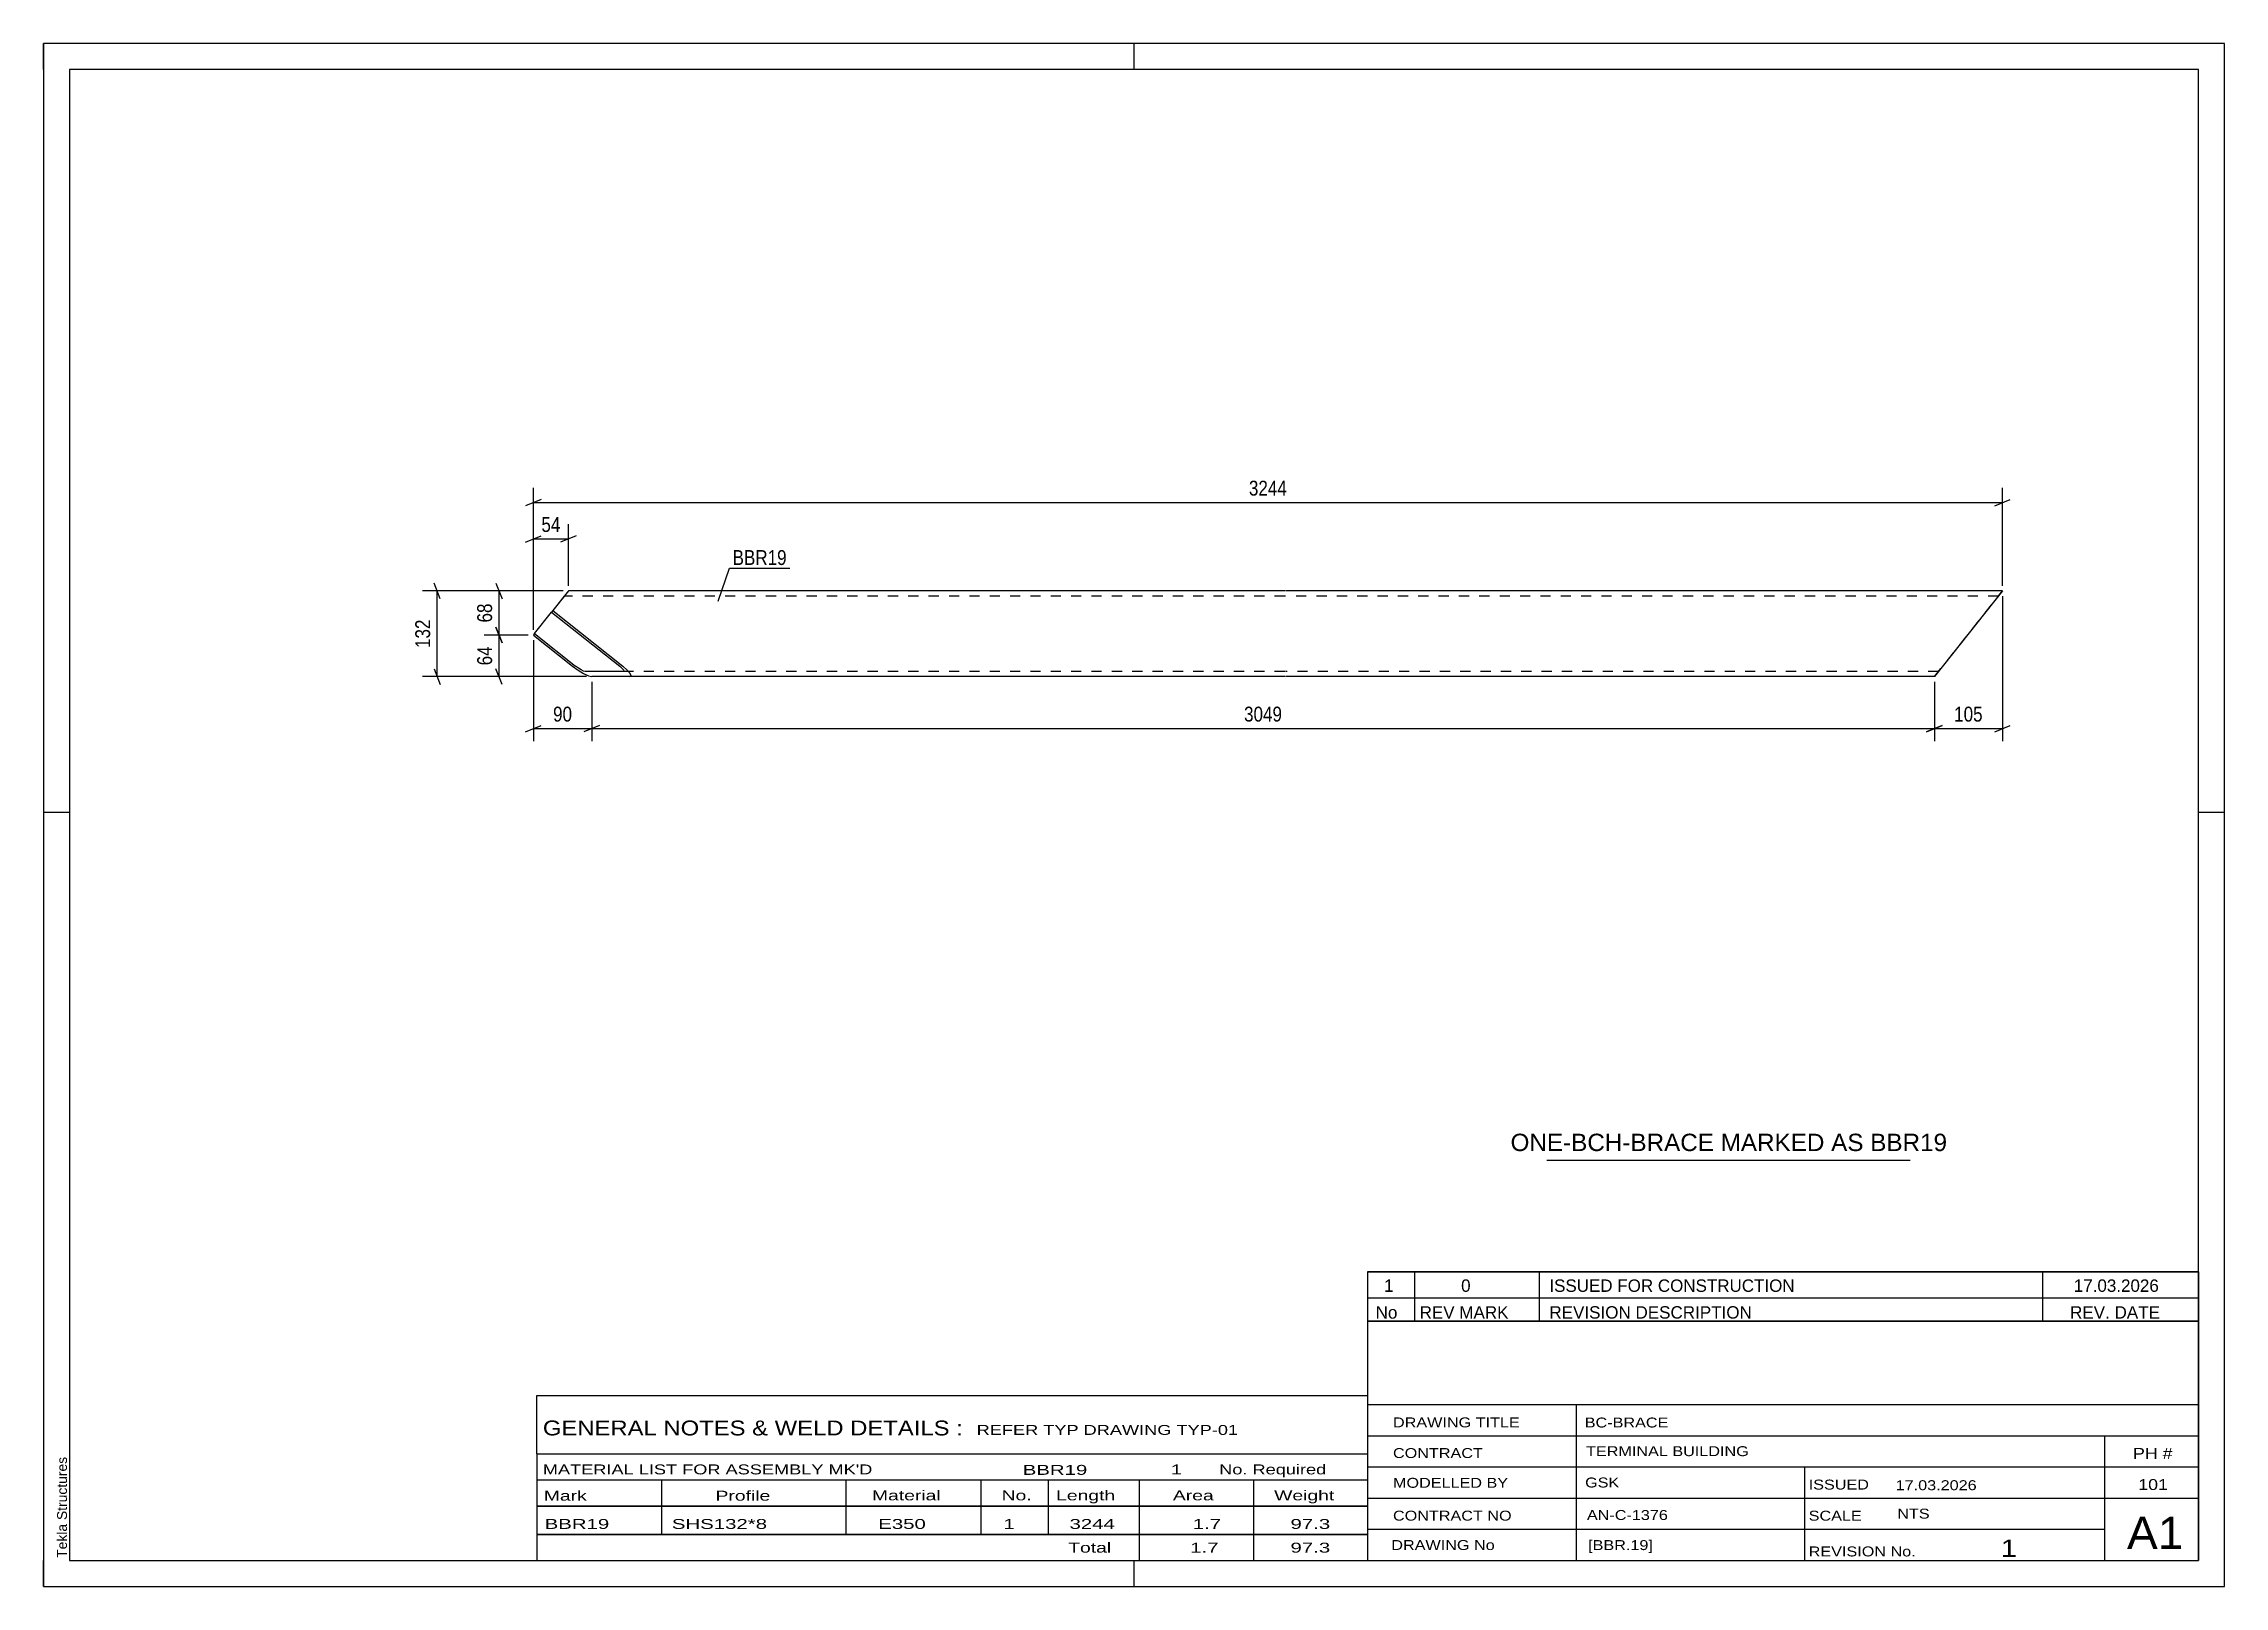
# Model space of a CAD drawing. Header units: millimetres. Extents: x 0 to 420, y 0 to 297.
import ezdxf

# ---------------------------------------------------------------- set-up
doc = ezdxf.new("R2010")
doc.units = ezdxf.units.MM
doc.linetypes.add('DXK_LINE_DOT2', pattern=[3.9198, 1.9599, -1.9599])
doc.styles.add('Arial', font='ARIAL.TTF', dxfattribs={"height": 0.2})
doc.styles.add('Arial Narrow', font='ARIALN.TTF', dxfattribs={"height": 0.2})

# ---------------------------------------------------------------- blocks, each defined once
blk = doc.blocks.new('Unknown-580579801-1161')
at = {"color": 5, "linetype": 'Continuous'}
for p, q in [((420, 297), (0, 297)), ((0, 297), (0, 0)), ((0, 292), (0, 297)), ((210, 292), (210, 297)), ((420, 0), (420, 297)), ((415, 292), (5, 292)), ((5, 292), (5, 5)), ((415, 5), (415, 292)), ((5, 149), (0, 149)), ((420, 149), (415, 149)), ((0, 0), (0, 5)), ((5, 5), (415, 5)), ((210, 0), (210, 5)), ((0, 0), (420, 0))]:
    blk.add_line(p, q, dxfattribs=at)
at = {"color": 174, "linetype": 'Continuous', "style": 'Arial'}
blk.add_text('Tekla Structures', height=1.9102, rotation=90, dxfattribs=at).set_placement((4.5, 5.5))
blk = doc.blocks.new('Part-580579801-1312 - 1295')
at = {"color": 2, "linetype": 'Continuous'}
for p, q in [((101.07, 191.64), (97.83, 187.56)), ((101.07, 191.64), (101.07, 191.64)), ((239.05, 191.64), (101.07, 191.64)), ((377.26, 191.64), (239.15, 191.64)), ((377.26, 191.64), (364.15, 175.14)), ((377.26, 191.64), (377.26, 191.64)), ((94.55, 183.43), (97.83, 187.56)), ((97.83, 187.56), (110.95, 177.14)), ((98.06, 187.84), (111.53, 177.14)), ((94.55, 183.43), (94.32, 183.14)), ((94.32, 183.14), (101.88, 177.14)), ((94.55, 183.43), (102.46, 177.14)), ((101.88, 177.14), (102.93, 176.37)), ((102.99, 176.76), (102.46, 177.14)), ((103.52, 176.43), (102.99, 176.76)), ((103.99, 176.21), (103.52, 176.43)), ((110.95, 177.14), (111.38, 176.76)), ((111.38, 176.76), (111.67, 176.43)), ((112.41, 176.37), (111.53, 177.14)), ((111.67, 176.43), (111.75, 176.21)), ((102.93, 176.37), (104, 175.72)), ((104.31, 176.14), (103.99, 176.21)), ((104, 175.72), (104.93, 175.29)), ((111.62, 176.14), (104.31, 176.14)), ((104.93, 175.29), (105.57, 175.14)), ((239.05, 175.14), (105.57, 175.14)), ((111.75, 176.21), (111.62, 176.14)), ((112.97, 175.72), (112.41, 176.37)), ((112.88, 175.14), (113.14, 175.29)), ((113.14, 175.29), (112.97, 175.72)), ((364.15, 175.14), (239.15, 175.14)), ((364.15, 175.14), (364.15, 175.14))]:
    blk.add_line(p, q, dxfattribs=at)
at = {"color": 7, "linetype": 'DXK_LINE_DOT2'}
for p, q in [((100.28, 190.64), (97.83, 187.56)), ((101.07, 191.64), (99.48, 189.64)), ((100.28, 190.64), (100.28, 190.64)), ((239.05, 190.64), (100.28, 190.64)), ((376.46, 190.64), (239.15, 190.64)), ((364.15, 175.14), (377.26, 191.64)), ((376.28, 190.4), (376.46, 190.64)), ((376.46, 190.64), (376.46, 190.64)), ((377.26, 191.64), (377.26, 191.64)), ((239.05, 176.14), (111.62, 176.14)), ((364.94, 176.14), (239.15, 176.14)), ((364.15, 175.14), (364.15, 175.14)), ((364.94, 176.14), (364.94, 176.14))]:
    blk.add_line(p, q, dxfattribs=at)
blk = doc.blocks.new('StraightDimension-580579801-2383 - 1295')
at = {"color": 7, "linetype": 'Continuous'}
for p, q in [((92.82, 201.04), (95.82, 202.24)), ((94.32, 184.14), (94.32, 204.49)), ((94.32, 201.64), (101.07, 201.64)), ((102.57, 202.24), (99.57, 201.04)), ((101.07, 192.64), (101.07, 204.49))]:
    blk.add_line(p, q, dxfattribs=at)
at = {"color": 0}
blk.add_wipeout([(100.12, 202.39), (100.12, 206.59), (95.27, 206.59), (95.27, 202.39)], dxfattribs=at)
at = {"color": 3, "style": 'Arial Narrow'}
blk.add_text('54', height=2.863, dxfattribs=at).set_placement((95.87, 202.99))
blk = doc.blocks.new('StraightDimension-580579801-2570 - 1295')
at = {"color": 7, "linetype": 'Continuous'}
for p, q in [((377.26, 190.64), (377.26, 162.74)), ((364.15, 174.14), (364.15, 162.74)), ((365.65, 165.74), (362.65, 164.54)), ((364.15, 165.14), (377.26, 165.14)), ((375.76, 164.54), (378.76, 165.74))]:
    blk.add_line(p, q, dxfattribs=at)
at = {"color": 0}
blk.add_wipeout([(374.05, 165.89), (374.05, 170.09), (367.36, 170.09), (367.36, 165.89)], dxfattribs=at)
at = {"color": 3, "style": 'Arial Narrow'}
blk.add_text('105', height=2.863, dxfattribs=at).set_placement((367.96, 166.49))
blk = doc.blocks.new('StraightDimension-580579801-2635 - 1295')
at = {"color": 7, "linetype": 'Continuous'}
for p, q in [((100.07, 191.64), (84.87, 191.64)), ((87.12, 193.14), (88.32, 190.14)), ((87.72, 183.14), (87.72, 191.64)), ((93.32, 183.14), (84.87, 183.14)), ((88.32, 181.64), (87.12, 184.64))]:
    blk.add_line(p, q, dxfattribs=at)
at = {"color": 0}
blk.add_wipeout([(86.97, 189.82), (82.77, 189.82), (82.77, 184.96), (86.97, 184.96)], dxfattribs=at)
at = {"color": 3, "style": 'Arial Narrow'}
blk.add_text('68', height=2.863, rotation=90.0002, dxfattribs=at).set_placement((86.37, 185.56))
blk = doc.blocks.new('StraightDimension-580579801-2571 - 1295')
at = {"color": 7, "linetype": 'Continuous'}
for p, q in [((105.57, 174.14), (105.57, 162.74)), ((364.15, 174.14), (364.15, 162.74)), ((107.07, 165.74), (104.07, 164.54)), ((105.57, 165.14), (364.15, 165.14)), ((362.65, 164.54), (365.65, 165.74))]:
    blk.add_line(p, q, dxfattribs=at)
at = {"color": 0}
blk.add_wipeout([(239.11, 165.89), (239.11, 170.09), (230.6, 170.09), (230.6, 165.89)], dxfattribs=at)
at = {"color": 3, "style": 'Arial Narrow'}
blk.add_text('3049', height=2.863, dxfattribs=at).set_placement((231.2, 166.49))
blk = doc.blocks.new('StraightDimension-580579801-2636 - 1295')
at = {"color": 7, "linetype": 'Continuous'}
for p, q in [((93.32, 183.14), (84.87, 183.14)), ((87.12, 184.64), (88.32, 181.64)), ((87.72, 175.14), (87.72, 183.14)), ((88.32, 173.64), (87.12, 176.64)), ((104.57, 175.14), (84.87, 175.14))]:
    blk.add_line(p, q, dxfattribs=at)
at = {"color": 0}
blk.add_wipeout([(86.97, 181.57), (82.77, 181.57), (82.77, 176.71), (86.97, 176.71)], dxfattribs=at)
at = {"color": 3, "style": 'Arial Narrow'}
blk.add_text('64', height=2.863, rotation=90.0002, dxfattribs=at).set_placement((86.37, 177.31))
blk = doc.blocks.new('StraightDimension-580579801-2572 - 1295')
at = {"color": 7, "linetype": 'Continuous'}
for p, q in [((94.32, 182.14), (94.32, 162.74)), ((105.57, 174.14), (105.57, 162.74)), ((92.82, 164.54), (95.82, 165.74)), ((94.32, 165.14), (105.57, 165.14)), ((107.07, 165.74), (104.07, 164.54))]:
    blk.add_line(p, q, dxfattribs=at)
at = {"color": 0}
blk.add_wipeout([(102.37, 165.89), (102.37, 170.09), (97.52, 170.09), (97.52, 165.89)], dxfattribs=at)
at = {"color": 3, "style": 'Arial Narrow'}
blk.add_text('90', height=2.863, dxfattribs=at).set_placement((98.12, 166.49))
blk = doc.blocks.new('StraightDimension-580579801-2620 - 1295')
at = {"color": 7, "linetype": 'Continuous'}
for p, q in [((100.07, 191.64), (72.94, 191.64)), ((76.39, 190.14), (75.19, 193.14)), ((75.79, 175.14), (75.79, 191.64)), ((75.19, 176.64), (76.39, 173.64)), ((104.57, 175.14), (72.94, 175.14))]:
    blk.add_line(p, q, dxfattribs=at)
at = {"color": 0}
blk.add_wipeout([(75.04, 186.73), (70.84, 186.73), (70.84, 180.05), (75.04, 180.05)], dxfattribs=at)
at = {"color": 3, "style": 'Arial Narrow'}
blk.add_text('132', height=2.863, rotation=90.0002, dxfattribs=at).set_placement((74.44, 180.65))
blk = doc.blocks.new('StraightDimension-580579801-2659 - 1295')
at = {"color": 7, "linetype": 'Continuous'}
for p, q in [((94.32, 184.14), (94.32, 211.49)), ((377.26, 192.64), (377.26, 211.49)), ((95.82, 209.24), (92.82, 208.04)), ((94.32, 208.64), (377.26, 208.64)), ((375.76, 208.04), (378.76, 209.24))]:
    blk.add_line(p, q, dxfattribs=at)
at = {"color": 0}
blk.add_wipeout([(240.05, 209.39), (240.05, 213.59), (231.53, 213.59), (231.53, 209.39)], dxfattribs=at)
at = {"color": 3, "style": 'Arial Narrow'}
blk.add_text('3244', height=2.863, dxfattribs=at).set_placement((232.13, 209.99))
blk = doc.blocks.new('Unknown-580579801-2715')
at = {"color": 7, "linetype": 'Continuous'}
blk.add_line((289.5, 82.05), (359.5, 82.05), dxfattribs=at)
at = {"color": 7, "style": 'Arial'}
blk.add_text('ONE-BCH-BRACE MARKED AS BBR19', height=3.3428, dxfattribs=at).set_placement((282.52, 83.8))
blk = doc.blocks.new('Unknown-580579801-2712')
at = {"color": 7, "linetype": 'Continuous'}
for p, q in [((255, 51.05), (255, 5)), ((255, 51.05), (415, 51.05)), ((415, 51), (415, 5)), ((255, 35), (415, 35)), ((295.14, 35), (295.14, 5)), ((255, 29), (415, 29)), ((397, 5.05), (397, 29.05)), ((255, 23), (415, 23)), ((339.14, 23), (339.14, 5)), ((255, 17), (415, 17)), ((255, 11), (397, 11)), ((255, 5), (415, 5))]:
    blk.add_line(p, q, dxfattribs=at)
at = {"color": 7, "style": 'Arial Narrow'}
for s, height, width, p in [('DRAWING TITLE', 1.9089, 1.425378, (259.88, 30.61)), ('BC-BRACE', 1.909, 1.425378, (296.81, 30.59)), ('CONTRACT', 1.909, 1.425378, (259.88, 24.71)), ('TERMINAL BUILDING', 1.9089, 1.425378, (297.06, 25.07)), ('MODELLED BY', 1.9089, 1.425378, (259.88, 18.98)), ('GSK', 1.909, 1.425378, (296.88, 19.04)), ('ISSUED', 1.909, 1.425378, (339.94, 18.64)), ('17.03.2026', 1.909, 1.425378, (356.69, 18.52)), ('CONTRACT NO', 1.9089, 1.425378, (259.88, 12.66)), ('AN-C-1376', 1.909, 1.425378, (297.23, 12.78)), ('SCALE', 1.909, 1.425378, (339.94, 12.65)), ('A1', 6.204, 1.25, (401.24, 7.2)), ('DRAWING No', 1.909, 1.425378, (259.56, 7)), ('[BBR.19]', 1.909, 1.425378, (297.46, 6.99)), ('1', 3.34, 1.5, (376.91, 5.68)), ('REVISION No.', 1.9089, 1.425378, (339.94, 5.77))]:
    blk.add_text(s, height=height, dxfattribs=dict(at, width=width)).set_placement(p)
at = {"color": 7, "linetype": 'Continuous', "style": 'Arial Narrow'}
for s, height, width, p in [('PH #', 2.1, 1.42538, (402.4, 24.55)), ('101', 2.1, 1.42538, (403.41, 18.55)), ('NTS', 1.909, 1.425378, (357, 13.05))]:
    blk.add_text(s, height=height, dxfattribs=dict(at, width=width)).set_placement(p)
blk = doc.blocks.new('Unknown-580579801-2713')
at = {"color": 7, "linetype": 'Continuous'}
for p, q in [((255, 60.55), (415, 60.55)), ((415, 60.55), (255, 60.55)), ((255, 60.55), (255, 55.55)), ((264, 60.55), (264, 55.55)), ((288, 60.55), (288, 55.55)), ((385, 60.55), (385, 55.55)), ((415, 60.55), (415, 55.55)), ((255, 55.55), (415, 55.55)), ((255, 55.55), (255, 51.05)), ((255, 55.55), (415, 55.55)), ((264, 55.55), (264, 51.05)), ((288, 55.55), (288, 51.05)), ((385, 55.55), (385, 51.05)), ((415, 55.55), (415, 51.05)), ((415, 51.05), (255, 51.05))]:
    blk.add_line(p, q, dxfattribs=at)
at = {"color": 7, "linetype": 'Continuous', "style": 'Arial Narrow'}
for s, height, width, p in [('1', 2.39, 1.196471, (258.16, 56.7)), ('0', 2.39, 1.196471, (273, 56.7)), ('ISSUED FOR CONSTRUCTION', 2.3861, 1.196471, (290, 56.7)), ('17.03.2026', 2.386, 1.196471, (391, 56.7)), ('No', 2.386, 1.2, (256.54, 51.55)), ('REV MARK', 2.386, 1.2, (265, 51.55)), ('REVISION DESCRIPTION', 2.3861, 1.2, (290, 51.55)), ('REV. DATE', 2.386, 1.2, (390.28, 51.55))]:
    blk.add_text(s, height=height, dxfattribs=dict(at, width=width)).set_placement(p)
blk = doc.blocks.new('Unknown-580579801-2714')
at = {"color": 7, "linetype": 'Continuous'}
for p, q in [((95, 36.75), (255, 36.75)), ((95, 25.5), (95, 36.75)), ((255, 36.75), (255, 25.5)), ((95, 25.5), (255, 25.5)), ((95, 25.5), (95, 20.5)), ((255, 25.5), (255, 20.5)), ((95, 20.5), (255, 20.5)), ((95, 20.5), (95, 15.5)), ((119, 20.5), (119, 15.5)), ((154.5, 20.5), (154.5, 15.5)), ((180.5, 20.5), (180.5, 15.5)), ((193.5, 20.5), (193.5, 15.5)), ((211, 20.5), (211, 15.5)), ((233, 20.5), (233, 15.5)), ((255, 20.5), (255, 15.5)), ((95, 15.5), (255, 15.5)), ((95, 15.45), (95, 10.05)), ((95, 15.45), (255, 15.45)), ((119, 15.5), (119, 10)), ((154.5, 15.5), (154.5, 10)), ((180.5, 15.5), (180.5, 10)), ((193.5, 15.5), (193.5, 10)), ((211, 15.5), (211, 10)), ((233, 15.5), (233, 10)), ((255, 15.45), (255, 10.05)), ((95, 10.05), (255, 10.05)), ((95, 10), (255, 10)), ((95, 10), (95, 5)), ((211, 10), (211, 5)), ((233, 10), (233, 5)), ((255, 10), (255, 5)), ((95, 5), (255, 5))]:
    blk.add_line(p, q, dxfattribs=at)
at = {"color": 7, "style": 'Arial Narrow'}
for s, height, width, p in [('GENERAL NOTES & WELD DETAILS :', 2.8633, 1.4, (96.15, 29.06)), ('REFER TYP DRAWING TYP-01', 1.9089, 1.6, (179.7, 29.16)), ("MATERIAL LIST FOR ASSEMBLY MK'D", 1.9089, 1.6, (96.15, 21.56)), ('BBR19', 1.909, 1.794707, (188.57, 21.47)), ('1', 1.91, 1.794707, (217.08, 21.56)), ('No. Required', 1.9089, 1.6, (226.41, 21.56)), ('Mark', 1.909, 1.7, (96.34, 16.5)), ('Profile', 1.909, 1.7, (129.41, 16.5)), ('Material', 1.909, 1.7, (159.54, 16.56)), ('No.', 1.909, 1.7, (184.5, 16.56)), ('Length', 1.909, 1.7, (195, 16.56)), ('Area', 1.909, 1.7, (217.5, 16.56)), ('Weight', 1.909, 1.7, (237, 16.56))]:
    blk.add_text(s, height=height, dxfattribs=dict(at, width=width)).set_placement(p)
at = {"color": 7, "linetype": 'Continuous', "style": 'Arial Narrow'}
for s, height, width, p in [('BBR19', 1.909, 1.794707, (96.5, 11.06)), ('SHS132*8', 1.909, 1.794707, (121, 11.06)), ('E350', 1.909, 1.794707, (160.74, 11.06)), ('1', 1.91, 1.794707, (184.86, 11.06)), ('3244', 1.909, 1.794707, (197.58, 11.06)), ('1.7', 1.909, 1.794707, (221.32, 11.06)), ('97.3', 1.909, 1.794707, (240.14, 11.06)), ('Total', 1.909, 1.7, (197.33, 6.5)), ('1.7', 1.909, 1.794707, (220.83, 6.5)), ('97.3', 1.909, 1.794707, (240.14, 6.5))]:
    blk.add_text(s, height=height, dxfattribs=dict(at, width=width)).set_placement(p)
blk = doc.blocks.new('Mark-580579801-1307 - 1295')
at = {"color": 0}
blk.add_wipeout([(143.11, 196.63), (143.11, 199.63), (132.7, 199.63), (132.7, 196.63)], dxfattribs=at)
blk.add_wipeout([(143.11, 196.63), (143.11, 199.63), (132.7, 199.63), (132.7, 196.63)], dxfattribs=at)
at = {"color": 30, "linetype": 'Continuous'}
for p, q in [((129.9, 189.67), (132.1, 196.03)), ((132.1, 196.03), (143.71, 196.03))]:
    blk.add_line(p, q, dxfattribs=at)
at = {"color": 3, "style": 'Arial Narrow'}
blk.add_text('BBR19', height=2.863, dxfattribs=at).set_placement((132.7, 196.63))

msp = doc.modelspace()

# ---------------------------------------------------------------- block references
for name in ['Unknown-580579801-1161', 'Part-580579801-1312 - 1295', 'Unknown-580579801-2715', 'Unknown-580579801-2713', 'Unknown-580579801-2712', 'Unknown-580579801-2714']:
    msp.add_blockref(name, (0, 0))

# ---------------------------------------------------------------- next in the draw order: block references
for name in ['StraightDimension-580579801-2383 - 1295', 'StraightDimension-580579801-2570 - 1295']:
    msp.add_blockref(name, (0, 0))

# ---------------------------------------------------------------- next in the draw order: block references
for name in ['StraightDimension-580579801-2635 - 1295', 'StraightDimension-580579801-2571 - 1295']:
    msp.add_blockref(name, (0, 0))

# ---------------------------------------------------------------- next in the draw order: block references
msp.add_blockref('StraightDimension-580579801-2636 - 1295', (0, 0))

# ---------------------------------------------------------------- next in the draw order: block references
msp.add_blockref('StraightDimension-580579801-2572 - 1295', (0, 0))

# ---------------------------------------------------------------- next in the draw order: block references
msp.add_blockref('StraightDimension-580579801-2620 - 1295', (0, 0))

# ---------------------------------------------------------------- next in the draw order: block references
msp.add_blockref('StraightDimension-580579801-2659 - 1295', (0, 0))

# ---------------------------------------------------------------- next in the draw order: block references
msp.add_blockref('Mark-580579801-1307 - 1295', (0, 0))

doc.saveas('drawing.dxf')
